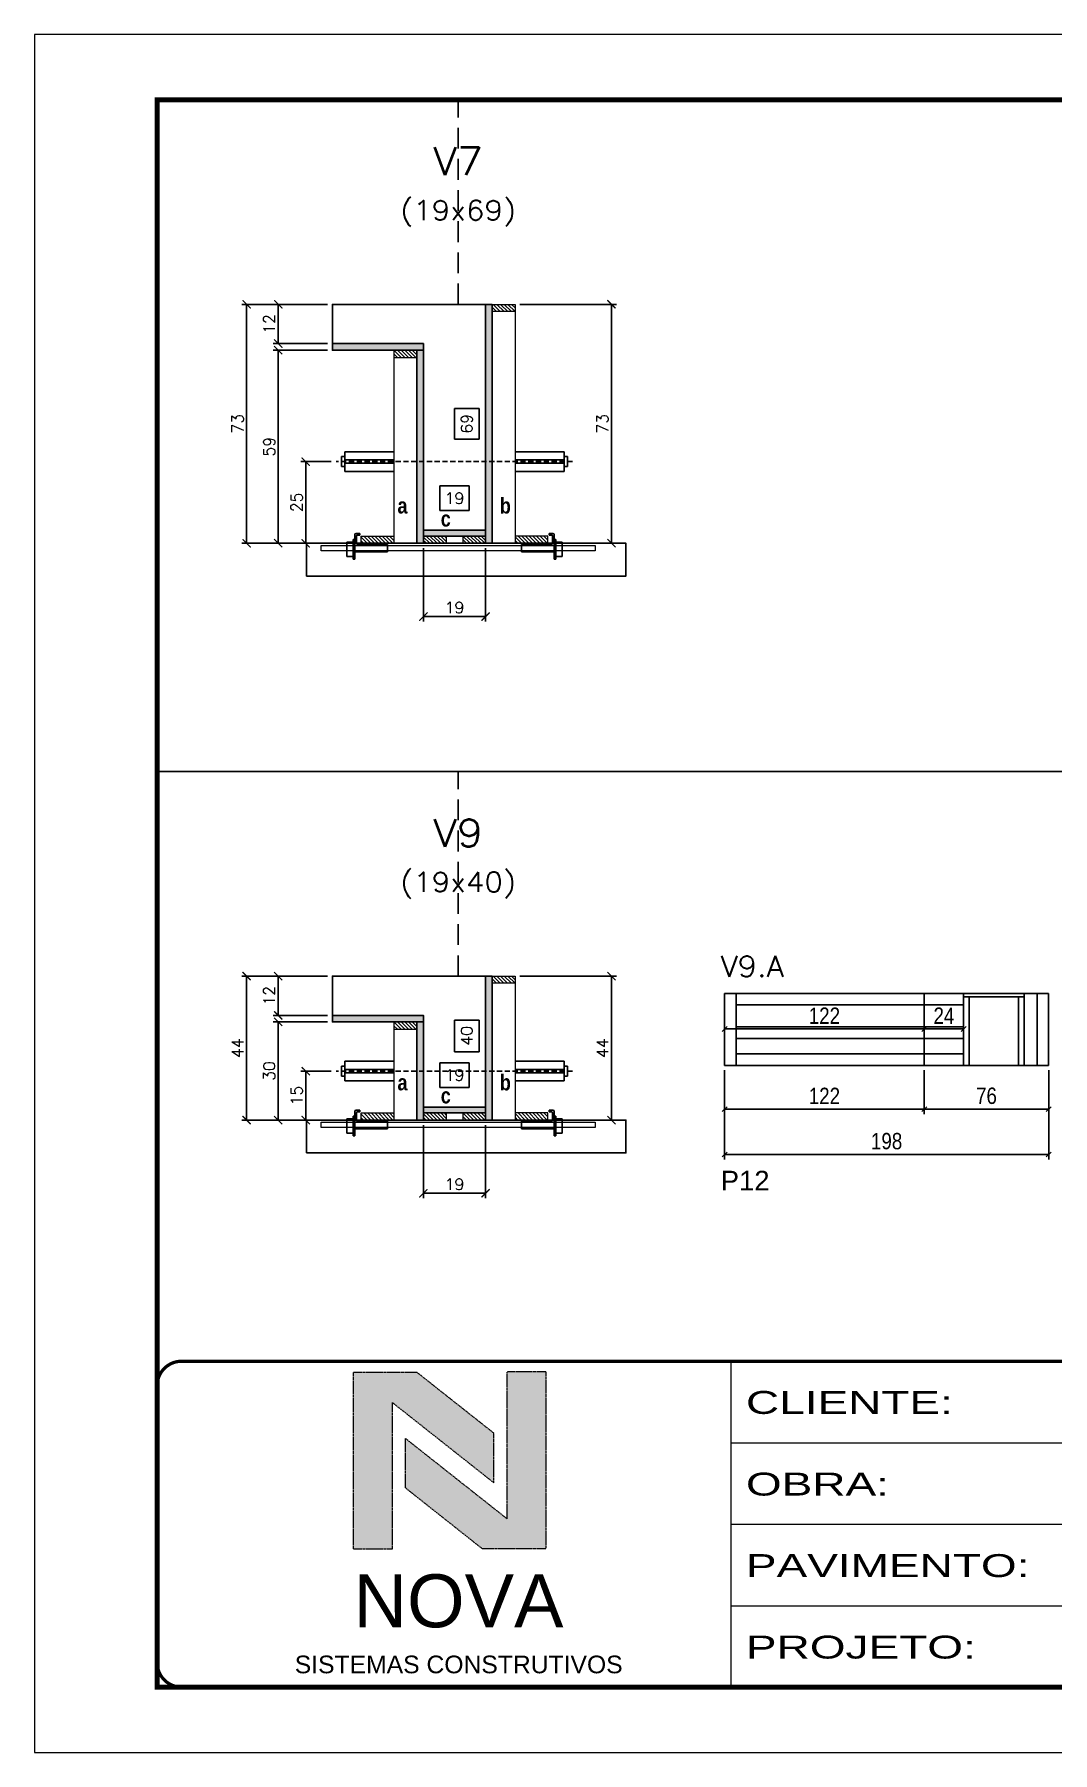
# Model space of a CAD drawing. Header units: millimetres. Extents: x 2921 to 9246, y 316 to 11751.
# Drawn here: x 2921 to 3543, y 7207 to 8257 of the extents above; entities that cross this region are included whole.
import ezdxf
from ezdxf.enums import TextEntityAlignment as Align

# ---------------------------------------------------------------- set-up
doc = ezdxf.new("R2010")
doc.units = ezdxf.units.MM
for name, pattern in [('CONTINUO', [0]), ('DASHED', [0.75, 0.5, -0.25]), ('HIDDEN', [9.525, 6.35, -3.175])]:
    doc.linetypes.add(name, pattern=pattern)
for name, color, linetype in [('1', 3, 'Continuous'), ('5', 5, 'Continuous'), ('8', 8, 'Continuous'), ('barrote', 251, 'Continuous'), ('COTA', 241, 'Continuous'), ('Cota Seção (2x)', 4, 'Continuous'), ('detalhes', 4, 'Continuous'), ('Hachura', 253, 'Continuous'), ('Painéis', 200, 'Continuous'), ('presilha', 1, 'Continuous'), ('SARR_2.2x7', 40, 'Continuous'), ('SARR_3.5x7', 81, 'Continuous'), ('TENSOR', 3, 'Continuous'), ('Texto de Titulo', 7, 'Continuous'), ('Texto Qtd Sarr', 242, 'Continuous')]:
    doc.layers.add(name, color=color, linetype=linetype)
for name, color, linetype, lineweight in [('CARIMBO-LEGENDA', 75, 'Continuous', 15), ('CONCRETO', 251, 'Continuous', 25), ('Folhas', 255, 'Continuous', 9), ('Madeira', 126, 'Continuous', 18), ('SARRAFO DE PRESSAO', 251, 'DASHED', 9), ('SCO-___-LAJ', 2, 'Continuous', 0), ('Texto Seção', 7, 'Continuous', 15)]:
    doc.layers.add(name, color=color, linetype=linetype, lineweight=lineweight)
doc.styles.add('arial', font='arial.ttf')
doc.styles.add('COTA TECNICA', font='techl___.ttf', dxfattribs={"height": 10})
doc.styles.add('REGUA-120', font='ROMANS.shx', dxfattribs={"height": 15})
doc.styles.add('Romans', font='romans.shx')
doc.styles.get("Standard").update_dxf_attribs({"font": 'arial.ttf'})
doc.styles.add('TECNICA', font='techb___.ttf', dxfattribs={"height": 10})
doc.styles.add('Tecnologia', font='')
doc.styles.get('Tecnologia').set_extended_font_data('Forgotten Futurist')
doc.dimstyles.new('Cota Seção (2x)', dxfattribs={"dimtxt": 7, "dimasz": 5, "dimexe": 3, "dimexo": 3, "dimgap": 2, "dimtad": 3, "dimdec": 1, "dimlfac": 0.5, "dimzin": 12, "dimdsep": 46, "dimtxsty": 'Romans', "dimblk": 'ARCHTICK', "dimcen": 0, "dimclrd": 4, "dimclre": 4, "dimclrt": 1, "dimadec": 1, "dimazin": 3, "dimtfac": 1, "dimtdec": 1, "dimtmove": 0, "dimatfit": 3, "dimldrblk": 'OBLIQUE', "dimfxl": 1, "dimtolj": 1, "dimtzin": 12, "dimarcsym": 0})
doc.dimstyles.new('Cota Seção interna', dxfattribs={"dimtxt": 7, "dimasz": 6, "dimexe": 0.18, "dimexo": 2, "dimgap": -4, "dimtad": 3, "dimdec": 1, "dimlfac": 0.5, "dimzin": 12, "dimdsep": 46, "dimtxsty": 'Romans', "dimblk": 'ARCHTICK', "dimcen": 0.09, "dimse1": 1, "dimse2": 1, "dimsd1": 1, "dimsd2": 1, "dimclrd": 180, "dimclre": 5, "dimclrt": 1, "dimadec": 0, "dimazin": 3, "dimtfac": 1, "dimtdec": 1, "dimtofl": 0, "dimtmove": 0, "dimatfit": 3, "dimldrblk": 'ARCHTICK', "dimfxl": 1, "dimtolj": 1, "dimtzin": 0, "dimarcsym": 0})
doc.dimstyles.new('PAINEL', dxfattribs={"dimtxt": 10, "dimasz": 3, "dimexe": 3, "dimexo": 3, "dimgap": 3, "dimtad": 1, "dimdec": 1, "dimzin": 12, "dimdsep": 46, "dimtxsty": 'COTA TECNICA', "dimblk1": 'OBLIQUE', "dimblk2": 'OBLIQUE', "dimsah": 1, "dimcen": 0.9, "dimclrd": 4, "dimclre": 4, "dimclrt": 240, "dimadec": 1, "dimazin": 3, "dimtfac": 1, "dimtdec": 1, "dimtmove": 0, "dimatfit": 3, "dimfxl": 1, "dimtolj": 1, "dimtzin": 12, "dimarcsym": 0})
pattern_1 = [(315, (26115.4195, -283.2688), (1.12253202, 1.12253202), [])]
pattern_2 = [(315, (26115.4195, -635.766), (1.12253202, 1.12253202), [])]

# ---------------------------------------------------------------- blocks, each defined once
blk = doc.blocks.new('A$C64660E27')
at = {"layer": 'COTA', "true_color": 0x1a1a1a}
h = blk.add_hatch(color=250, dxfattribs=at)
h.dxf.hatch_style = 1
h.paths.add_polyline_path([(185.4, -11.6), (142.4, -11.6), (142.4, -131.6), (168.8, -131.6), (168.8, -32.2), (237.7, -86.7), (237.7, -53)])
at = {"layer": 'COTA'}
h = blk.add_hatch(color=20, dxfattribs=at)
h.dxf.hatch_style = 1
h.paths.add_polyline_path([(273, -11.4), (246.6, -11.4), (246.6, -111.1), (177.7, -56.6), (177.7, -90.2), (230, -131.6), (273, -131.6)])
for p, q in [((142.4, -131.6), (142.4, -11.6)), ((142.4, -11.6), (185.4, -11.6)), ((185.4, -11.6), (237.7, -53)), ((273, -11.4), (246.6, -11.4)), ((246.6, -111.1), (246.6, -11.4)), ((273, -11.4), (273, -131.6)), ((168.8, -32.2), (237.7, -86.7)), ((168.8, -131.6), (168.8, -32.2)), ((246.6, -111.1), (177.7, -56.6)), ((177.7, -90.2), (177.7, -56.6)), ((237.7, -86.7), (237.7, -53)), ((230, -131.6), (177.7, -90.2)), ((142.4, -131.6), (168.8, -131.6)), ((273, -131.6), (230, -131.6))]:
    blk.add_line(p, q)
at = {"layer": 'CARIMBO-LEGENDA', "color": 7, "linetype": 'Continuous', "ltscale": 100, "style": 'arial'}
blk.add_text('NOVA', height=36, dxfattribs=at).set_placement((142.4, -184.8))
at = {"layer": 'CARIMBO-LEGENDA', "color": 7, "linetype": 'Continuous', "style": 'arial'}
blk.add_text('SISTEMAS CONSTRUTIVOS', height=12, dxfattribs=at).set_placement((102.5, -216))
blk = doc.blocks.new('9999999999')
at = {"color": 30, "linetype": 'CONTINUO'}
for p, q in [((98564.6, 34230.2), (98564.6, 34429.4)), ((98564.6, 34379.6), (99584, 34379.6)), ((98564.6, 34329.8), (99488, 34329.8)), ((98564.6, 34280), (99488, 34280))]:
    blk.add_line(p, q, dxfattribs=at)
at = {"color": 30, "linetype": 'CONTINUO', "const_width": 2}
blk.add_lwpolyline([(99584, 34230.2), (99584, 34414.4, 0.414214), (99569, 34429.4), (98229, 34429.4, 0.414214), (98214, 34414.4), (98214, 34245.2, 0.414214), (98229, 34230.2), (99584, 34230.2)], format="xyb", dxfattribs=at)
at = {"layer": 'Folhas'}
blk.add_lwpolyline([(98139, 34190.2), (99624, 34190.2), (99624, 35240.2), (98139, 35240.2)], close=True, dxfattribs=at)
at = {"layer": 'Folhas', "color": 30, "const_width": 3}
blk.add_lwpolyline([(98214, 34230.2), (99584, 34230.2), (99584, 35200.2), (98214, 35200.2)], close=True, dxfattribs=at)
at = {"xscale": 0.9, "yscale": 0.9, "zscale": 0.9}
blk.add_blockref('A$C64660E27', (98205.8, 34433.1), dxfattribs=at)
at = {"layer": 'Folhas', "color": 7, "style": 'Tecnologia', "width": 1.5}
for s, p in [('CLIENTE:', (98573.7, 34397.2)), ('OBRA:', (98573.7, 34347.3)), ('PAVIMENTO:', (98573.7, 34297.5)), ('PROJETO:', (98573.7, 34247.7))]:
    blk.add_text(s, height=14, dxfattribs=at).set_placement(p)
blk = doc.blocks.new('titulo1')
at = {"layer": 'Defpoints', "color": 252, "linetype": 'HIDDEN', "ltscale": 2}
blk.add_line((0, 0), (0, 125), dxfattribs=at)
at = {"layer": 'Defpoints', "style": 'Romans', "oblique": 15}
blk.add_attdef('FOLHA', text='', height=10, dxfattribs=at).set_placement((0, 15.6), align=Align.MIDDLE_CENTER)
at = {"layer": 'Texto Qtd Sarr', "color": 3, "style": 'Romans', "oblique": 15}
for tag, height, p in [('TITULO', 17, (0, 71.4)), ('SEÇÃO', 12, (0, 41.5))]:
    blk.add_attdef(tag, text='', height=height, dxfattribs=at).set_placement(p, align=Align.MIDDLE_CENTER)
blk = doc.blocks.new('_ArchTick')
at = {"color": 0, "linetype": 'ByBlock', "const_width": 0.15}
blk.add_lwpolyline([(-0.5, -0.5), (0.5, 0.5)], dxfattribs=at)
blk = doc.blocks.new('*D9')
at = {"layer": 'COTA', "color": 4, "lineweight": -2, "transparency": 16777216}
for p, q in [((3100.2, 8092.4), (3047.8, 8092.4)), ((3050.8, 7946.4), (3050.8, 8092.4)), ((3122.2, 7946.4), (3047.8, 7946.4))]:
    blk.add_line(p, q, dxfattribs=at)
at = {"layer": 'Defpoints', "color": 0, "transparency": 16777216}
for p in [(3050.8, 8092.4), (3103.2, 8092.4), (3125.2, 7946.4)]:
    blk.add_point(p, dxfattribs=at)
at = {"layer": 'COTA', "color": 4, "lineweight": -2, "transparency": 16777216, "xscale": 5, "yscale": 5, "zscale": 5}
for p, rotation in [((3050.8, 8092.4), 90), ((3050.8, 7946.4), 270)]:
    blk.add_blockref('_ArchTick', p, dxfattribs=dict(at, rotation=rotation))
at = {"layer": 'COTA', "color": 1, "transparency": 16777216, "insert": (3045.3, 8019.4), "char_height": 7, "attachment_point": 5, "rotation": 90, "style": 'Romans'}
blk.add_mtext('\\A1;73', dxfattribs=at)
blk = doc.blocks.new('_Oblique')
at = {"layer": '1', "color": 0, "lineweight": -2}
blk.add_line((-0.5, -0.5), (0.5, 0.5), dxfattribs=at)
blk = doc.blocks.new('*D10')
at = {"layer": 'COTA', "color": 4, "lineweight": -2, "transparency": 16777216}
for p, q in [((3217.8, 8092.4), (3276.7, 8092.4)), ((3273.7, 7946.4), (3273.7, 8092.4)), ((3233.4, 7946.4), (3276.7, 7946.4))]:
    blk.add_line(p, q, dxfattribs=at)
at = {"layer": 'Defpoints', "color": 0, "transparency": 16777216}
for p in [(3214.8, 8092.4), (3273.7, 8092.4), (3230.4, 7946.4)]:
    blk.add_point(p, dxfattribs=at)
at = {"layer": 'COTA', "color": 4, "lineweight": -2, "transparency": 16777216, "xscale": 5, "yscale": 5, "zscale": 5}
for p, rotation in [((3273.7, 8092.4), 90), ((3273.7, 7946.4), 270)]:
    blk.add_blockref('_ArchTick', p, dxfattribs=dict(at, rotation=rotation))
at = {"layer": 'COTA', "color": 1, "transparency": 16777216, "insert": (3268.2, 8019.4), "char_height": 7, "attachment_point": 5, "rotation": 90, "style": 'Romans'}
blk.add_mtext('\\A1;73', dxfattribs=at)
blk = doc.blocks.new('*D11')
at = {"layer": 'Cota Seção (2x)', "color": 180, "lineweight": -2, "transparency": 16777216}
for p, q in [((3192.8, 8028.7), (3177.8, 8028.7)), ((3177.8, 8028.7), (3177.8, 8010)), ((3192.8, 8010), (3192.8, 8028.7)), ((3177.8, 8010), (3192.8, 8010))]:
    blk.add_line(p, q, dxfattribs=at)
at = {"layer": 'Defpoints', "color": 0, "transparency": 16777216}
for p in [(3196.8, 8092.4), (3207.8, 8092.4), (3207.8, 7954.4)]:
    blk.add_point(p, dxfattribs=at)
at = {"layer": 'Cota Seção (2x)', "color": 1, "transparency": 16777216, "insert": (3185.3, 8019.4), "char_height": 7, "attachment_point": 5, "rotation": 90, "style": 'Romans'}
blk.add_mtext('\\A1;69', dxfattribs=at)
blk = doc.blocks.new('*D12')
at = {"layer": 'COTA', "color": 4, "lineweight": -2, "transparency": 16777216}
for p, q in [((3100.2, 8092.4), (3067.1, 8092.4)), ((3070.1, 8092.4), (3070.1, 8068.4)), ((3100.2, 8068.4), (3067.1, 8068.4))]:
    blk.add_line(p, q, dxfattribs=at)
at = {"layer": 'Defpoints', "color": 0, "transparency": 16777216}
for p in [(3103.2, 8092.4), (3070.1, 8068.4), (3103.2, 8068.4)]:
    blk.add_point(p, dxfattribs=at)
at = {"layer": 'COTA', "color": 4, "lineweight": -2, "transparency": 16777216, "xscale": 5, "yscale": 5, "zscale": 5}
for p, rotation in [((3070.1, 8092.4), 90), ((3070.1, 8068.4), 270)]:
    blk.add_blockref('_ArchTick', p, dxfattribs=dict(at, rotation=rotation))
at = {"layer": 'COTA', "color": 1, "transparency": 16777216, "insert": (3064.6, 8080.4), "char_height": 7, "attachment_point": 5, "rotation": 90, "style": 'Romans'}
blk.add_mtext('\\A1;12', dxfattribs=at)
blk = doc.blocks.new('*D13')
at = {"layer": 'COTA', "color": 4, "lineweight": -2, "transparency": 16777216}
for p, q in [((3100.2, 8064.4), (3067.1, 8064.4)), ((3070.1, 8064.4), (3070.1, 7946.4)), ((3122.2, 7946.4), (3067.1, 7946.4))]:
    blk.add_line(p, q, dxfattribs=at)
at = {"layer": 'Defpoints', "color": 0, "transparency": 16777216}
for p in [(3103.2, 8064.4), (3070.1, 7946.4), (3125.2, 7946.4)]:
    blk.add_point(p, dxfattribs=at)
at = {"layer": 'COTA', "color": 4, "lineweight": -2, "transparency": 16777216, "xscale": 5, "yscale": 5, "zscale": 5}
for p, rotation in [((3070.1, 8064.4), 90), ((3070.1, 7946.4), 270)]:
    blk.add_blockref('_ArchTick', p, dxfattribs=dict(at, rotation=rotation))
at = {"layer": 'COTA', "color": 1, "transparency": 16777216, "insert": (3064.6, 8005.4), "char_height": 7, "attachment_point": 5, "rotation": 90, "style": 'Romans'}
blk.add_mtext('\\A1;59', dxfattribs=at)
blk = doc.blocks.new('PRESILHA METÁLICA 1')
at = {"layer": 'presilha'}
for p, q in [((7.5, 10.6), (7.5, 19.9)), ((12, 21), (8.6, 21)), ((9, 11.6), (9, 18.9)), ((12, 19.5), (9.6, 19.5)), ((12, 21), (12, 19.5)), ((0, 13), (6, 13)), ((0, 13), (0, 0)), ((6, 0), (0, 0)), ((6, 15.5), (7.5, 15.5)), ((6, -2.5), (6, 15.5)), ((6, 13), (6, 0)), ((7.5, 15.5), (7.5, -2.5)), ((37.5, 4.1), (7.5, 4.1)), ((37.5, 11), (9.6, 11)), ((37.5, 11), (37.5, 4.1)), ((7.5, -2.5), (6, -2.5))]:
    blk.add_line(p, q, dxfattribs=at)
for centre, radius, start, end in [((8.6, 19.9), 1.14, 90, 180), ((9.6, 18.9), 0.57, 90, 180), ((9.6, 11.6), 0.57, 180, 270)]:
    blk.add_arc(centre, radius, start, end, dxfattribs=at)
blk = doc.blocks.new('*D14')
at = {"layer": 'COTA', "color": 4, "lineweight": -2, "transparency": 16777216}
for p, q in [((3158.8, 7943.4), (3158.8, 7898.6)), ((3196.8, 7943.4), (3196.8, 7898.6)), ((3158.8, 7901.6), (3196.8, 7901.6))]:
    blk.add_line(p, q, dxfattribs=at)
at = {"layer": 'Defpoints', "color": 0, "transparency": 16777216}
for p in [(3158.8, 7946.4), (3196.8, 7946.4), (3196.8, 7901.6)]:
    blk.add_point(p, dxfattribs=at)
at = {"layer": 'COTA', "color": 4, "lineweight": -2, "transparency": 16777216, "xscale": 5, "yscale": 5, "zscale": 5, "rotation": 180}
blk.add_blockref('_ArchTick', (3158.8, 7901.6), dxfattribs=at)
at = {"layer": 'COTA', "color": 4, "lineweight": -2, "transparency": 16777216, "xscale": 5, "yscale": 5, "zscale": 5}
blk.add_blockref('_ArchTick', (3196.8, 7901.6), dxfattribs=at)
at = {"layer": 'COTA', "color": 1, "transparency": 16777216, "insert": (3177.8, 7907.1), "char_height": 7, "attachment_point": 5, "style": 'Romans'}
blk.add_mtext('\\A1;19', dxfattribs=at)
blk = doc.blocks.new('*D853')
at = {"layer": 'COTA', "color": 4, "lineweight": -2, "transparency": 16777216}
for p, q in [((3102.5, 7996.3), (3083.9, 7996.3)), ((3086.9, 7996.3), (3086.9, 7946.4)), ((3102.5, 7946.4), (3083.9, 7946.4))]:
    blk.add_line(p, q, dxfattribs=at)
at = {"layer": 'Defpoints', "color": 0, "transparency": 16777216}
for p in [(3105.5, 7996.3), (3086.9, 7946.4), (3105.5, 7946.4)]:
    blk.add_point(p, dxfattribs=at)
at = {"layer": 'COTA', "color": 4, "lineweight": -2, "transparency": 16777216, "xscale": 5, "yscale": 5, "zscale": 5}
for p, rotation in [((3086.9, 7996.3), 90), ((3086.9, 7946.4), 270)]:
    blk.add_blockref('_ArchTick', p, dxfattribs=dict(at, rotation=rotation))
at = {"layer": 'COTA', "color": 1, "transparency": 16777216, "insert": (3081.4, 7971.4), "char_height": 7, "attachment_point": 5, "rotation": 90, "style": 'Romans'}
blk.add_mtext('\\A1;25', dxfattribs=at)
blk = doc.blocks.new('*D15')
at = {"layer": 'Cota Seção (2x)', "color": 180, "lineweight": -2, "transparency": 16777216}
for p, q in [((3186.8, 7981.4), (3168.8, 7981.4)), ((3168.8, 7981.4), (3168.8, 7966.4)), ((3186.8, 7966.4), (3186.8, 7981.4)), ((3168.8, 7966.4), (3186.8, 7966.4))]:
    blk.add_line(p, q, dxfattribs=at)
at = {"layer": 'Defpoints', "color": 0, "transparency": 16777216}
for p in [(3196.8, 7962.4), (3158.8, 7946.4), (3196.8, 7946.4)]:
    blk.add_point(p, dxfattribs=at)
at = {"layer": 'Cota Seção (2x)', "color": 1, "transparency": 16777216, "insert": (3177.8, 7973.9), "char_height": 7, "attachment_point": 5, "style": 'Romans'}
blk.add_mtext('\\A1;19', dxfattribs=at)
blk = doc.blocks.new('*D68')
at = {"layer": 'COTA', "color": 4, "lineweight": -2, "transparency": 16777216}
for p, q in [((3100.2, 7681.9), (3047.8, 7681.9)), ((3050.8, 7593.9), (3050.8, 7681.9)), ((3122.2, 7593.9), (3047.8, 7593.9))]:
    blk.add_line(p, q, dxfattribs=at)
at = {"layer": 'Defpoints', "color": 0, "transparency": 16777216}
for p in [(3050.8, 7681.9), (3103.2, 7681.9), (3125.2, 7593.9)]:
    blk.add_point(p, dxfattribs=at)
at = {"layer": 'COTA', "color": 4, "lineweight": -2, "transparency": 16777216, "xscale": 5, "yscale": 5, "zscale": 5}
for p, rotation in [((3050.8, 7681.9), 90), ((3050.8, 7593.9), 270)]:
    blk.add_blockref('_ArchTick', p, dxfattribs=dict(at, rotation=rotation))
at = {"layer": 'COTA', "color": 1, "transparency": 16777216, "insert": (3045.3, 7637.9), "char_height": 7, "attachment_point": 5, "rotation": 90, "style": 'Romans'}
blk.add_mtext('\\A1;44', dxfattribs=at)
blk = doc.blocks.new('*D69')
at = {"layer": 'COTA', "color": 4, "lineweight": -2, "transparency": 16777216}
for p, q in [((3217.8, 7681.9), (3276.7, 7681.9)), ((3273.7, 7593.9), (3273.7, 7681.9)), ((3233.4, 7593.9), (3276.7, 7593.9))]:
    blk.add_line(p, q, dxfattribs=at)
at = {"layer": 'Defpoints', "color": 0, "transparency": 16777216}
for p in [(3214.8, 7681.9), (3273.7, 7681.9), (3230.4, 7593.9)]:
    blk.add_point(p, dxfattribs=at)
at = {"layer": 'COTA', "color": 4, "lineweight": -2, "transparency": 16777216, "xscale": 5, "yscale": 5, "zscale": 5}
for p, rotation in [((3273.7, 7681.9), 90), ((3273.7, 7593.9), 270)]:
    blk.add_blockref('_ArchTick', p, dxfattribs=dict(at, rotation=rotation))
at = {"layer": 'COTA', "color": 1, "transparency": 16777216, "insert": (3268.2, 7637.9), "char_height": 7, "attachment_point": 5, "rotation": 90, "style": 'Romans'}
blk.add_mtext('\\A1;44', dxfattribs=at)
blk = doc.blocks.new('*D70')
at = {"layer": 'Cota Seção (2x)', "color": 180, "lineweight": -2, "transparency": 16777216}
for p, q in [((3192.8, 7655), (3177.8, 7655)), ((3177.8, 7655), (3177.8, 7635.7)), ((3192.8, 7635.7), (3192.8, 7655)), ((3177.8, 7635.7), (3192.8, 7635.7))]:
    blk.add_line(p, q, dxfattribs=at)
at = {"layer": 'Defpoints', "color": 0, "transparency": 16777216}
for p in [(3196.8, 7681.9), (3207.8, 7681.9), (3207.8, 7601.9)]:
    blk.add_point(p, dxfattribs=at)
at = {"layer": 'Cota Seção (2x)', "color": 1, "transparency": 16777216, "insert": (3185.3, 7645.4), "char_height": 7, "attachment_point": 5, "rotation": 90, "style": 'Romans'}
blk.add_mtext('\\A1;40', dxfattribs=at)
blk = doc.blocks.new('*D71')
at = {"layer": 'COTA', "color": 4, "lineweight": -2, "transparency": 16777216}
for p, q in [((3100.2, 7681.9), (3067.1, 7681.9)), ((3070.1, 7681.9), (3070.1, 7657.9)), ((3100.2, 7657.9), (3067.1, 7657.9))]:
    blk.add_line(p, q, dxfattribs=at)
at = {"layer": 'Defpoints', "color": 0, "transparency": 16777216}
for p in [(3103.2, 7681.9), (3070.1, 7657.9), (3103.2, 7657.9)]:
    blk.add_point(p, dxfattribs=at)
at = {"layer": 'COTA', "color": 4, "lineweight": -2, "transparency": 16777216, "xscale": 5, "yscale": 5, "zscale": 5}
for p, rotation in [((3070.1, 7681.9), 90), ((3070.1, 7657.9), 270)]:
    blk.add_blockref('_ArchTick', p, dxfattribs=dict(at, rotation=rotation))
at = {"layer": 'COTA', "color": 1, "transparency": 16777216, "insert": (3064.6, 7669.9), "char_height": 7, "attachment_point": 5, "rotation": 90, "style": 'Romans'}
blk.add_mtext('\\A1;12', dxfattribs=at)
blk = doc.blocks.new('*D72')
at = {"layer": 'COTA', "color": 4, "lineweight": -2, "transparency": 16777216}
for p, q in [((3100.2, 7653.9), (3067.1, 7653.9)), ((3070.1, 7653.9), (3070.1, 7593.9)), ((3122.2, 7593.9), (3067.1, 7593.9))]:
    blk.add_line(p, q, dxfattribs=at)
at = {"layer": 'Defpoints', "color": 0, "transparency": 16777216}
for p in [(3103.2, 7653.9), (3070.1, 7593.9), (3125.2, 7593.9)]:
    blk.add_point(p, dxfattribs=at)
at = {"layer": 'COTA', "color": 4, "lineweight": -2, "transparency": 16777216, "xscale": 5, "yscale": 5, "zscale": 5}
for p, rotation in [((3070.1, 7653.9), 90), ((3070.1, 7593.9), 270)]:
    blk.add_blockref('_ArchTick', p, dxfattribs=dict(at, rotation=rotation))
at = {"layer": 'COTA', "color": 1, "transparency": 16777216, "insert": (3064.6, 7623.9), "char_height": 7, "attachment_point": 5, "rotation": 90, "style": 'Romans'}
blk.add_mtext('\\A1;30', dxfattribs=at)
blk = doc.blocks.new('*D73')
at = {"layer": 'COTA', "color": 4, "lineweight": -2, "transparency": 16777216}
for p, q in [((3158.8, 7590.9), (3158.8, 7546.2)), ((3196.8, 7590.9), (3196.8, 7546.2)), ((3158.8, 7549.2), (3196.8, 7549.2))]:
    blk.add_line(p, q, dxfattribs=at)
at = {"layer": 'Defpoints', "color": 0, "transparency": 16777216}
for p in [(3158.8, 7593.9), (3196.8, 7593.9), (3196.8, 7549.2)]:
    blk.add_point(p, dxfattribs=at)
at = {"layer": 'COTA', "color": 4, "lineweight": -2, "transparency": 16777216, "xscale": 5, "yscale": 5, "zscale": 5, "rotation": 180}
blk.add_blockref('_ArchTick', (3158.8, 7549.2), dxfattribs=at)
at = {"layer": 'COTA', "color": 4, "lineweight": -2, "transparency": 16777216, "xscale": 5, "yscale": 5, "zscale": 5}
blk.add_blockref('_ArchTick', (3196.8, 7549.2), dxfattribs=at)
at = {"layer": 'COTA', "color": 1, "transparency": 16777216, "insert": (3177.8, 7554.7), "char_height": 7, "attachment_point": 5, "style": 'Romans'}
blk.add_mtext('\\A1;19', dxfattribs=at)
blk = doc.blocks.new('*D884')
at = {"layer": 'COTA', "color": 4, "lineweight": -2, "transparency": 16777216}
for p, q in [((3102.5, 7623.8), (3083.9, 7623.8)), ((3086.9, 7623.8), (3086.9, 7593.9)), ((3102.5, 7593.9), (3083.9, 7593.9))]:
    blk.add_line(p, q, dxfattribs=at)
at = {"layer": 'Defpoints', "color": 0, "transparency": 16777216}
for p in [(3105.5, 7623.8), (3086.9, 7593.9), (3105.5, 7593.9)]:
    blk.add_point(p, dxfattribs=at)
at = {"layer": 'COTA', "color": 4, "lineweight": -2, "transparency": 16777216, "xscale": 5, "yscale": 5, "zscale": 5}
for p, rotation in [((3086.9, 7623.8), 90), ((3086.9, 7593.9), 270)]:
    blk.add_blockref('_ArchTick', p, dxfattribs=dict(at, rotation=rotation))
at = {"layer": 'COTA', "color": 1, "transparency": 16777216, "insert": (3081.4, 7608.9), "char_height": 7, "attachment_point": 5, "rotation": 90, "style": 'Romans'}
blk.add_mtext('\\A1;15', dxfattribs=at)
blk = doc.blocks.new('*D74')
at = {"layer": 'Cota Seção (2x)', "color": 180, "lineweight": -2, "transparency": 16777216}
for p, q in [((3186.8, 7628.9), (3168.8, 7628.9)), ((3168.8, 7628.9), (3168.8, 7613.9)), ((3186.8, 7613.9), (3186.8, 7628.9)), ((3168.8, 7613.9), (3186.8, 7613.9))]:
    blk.add_line(p, q, dxfattribs=at)
at = {"layer": 'Defpoints', "color": 0, "transparency": 16777216}
for p in [(3196.8, 7609.9), (3158.8, 7593.9), (3196.8, 7593.9)]:
    blk.add_point(p, dxfattribs=at)
at = {"layer": 'Cota Seção (2x)', "color": 1, "transparency": 16777216, "insert": (3177.8, 7621.4), "char_height": 7, "attachment_point": 5, "style": 'Romans'}
blk.add_mtext('\\A1;19', dxfattribs=at)
blk = doc.blocks.new('*D75')
at = {"layer": 'COTA', "color": 4, "linetype": 'ByBlock', "lineweight": -2, "transparency": 16777216}
for p, q in [((3342.8, 7624.4), (3342.8, 7597.6)), ((3464.8, 7624.4), (3464.8, 7597.6)), ((3342.8, 7600.6), (3464.8, 7600.6))]:
    blk.add_line(p, q, dxfattribs=at)
at = {"layer": 'Defpoints', "color": 0, "linetype": 'ByBlock', "transparency": 16777216}
for p in [(3342.8, 7627.4), (3464.8, 7627.4), (3464.8, 7600.6)]:
    blk.add_point(p, dxfattribs=at)
at = {"layer": 'COTA', "color": 4, "linetype": 'ByBlock', "lineweight": -2, "transparency": 16777216, "xscale": 3, "yscale": 3, "zscale": 3, "rotation": 180}
blk.add_blockref('_Oblique', (3342.8, 7600.6), dxfattribs=at)
at = {"layer": 'COTA', "color": 4, "linetype": 'ByBlock', "lineweight": -2, "transparency": 16777216, "xscale": 3, "yscale": 3, "zscale": 3}
blk.add_blockref('_Oblique', (3464.8, 7600.6), dxfattribs=at)
at = {"layer": 'COTA', "color": 240, "linetype": 'ByBlock', "transparency": 16777216, "insert": (3403.8, 7608.7), "char_height": 10, "width": 165.595, "attachment_point": 5, "style": 'COTA TECNICA'}
blk.add_mtext('\\A1;122 ', dxfattribs=at)
blk = doc.blocks.new('*D76')
at = {"layer": 'COTA', "color": 4, "lineweight": -2, "transparency": 16777216}
for p, q in [((3464.8, 7624.4), (3464.8, 7597.6)), ((3540.8, 7624.4), (3540.8, 7597.6)), ((3540.8, 7600.6), (3464.8, 7600.6))]:
    blk.add_line(p, q, dxfattribs=at)
at = {"layer": 'Defpoints', "color": 0, "transparency": 16777216}
for p in [(3464.8, 7627.4), (3540.8, 7627.4), (3464.8, 7600.6)]:
    blk.add_point(p, dxfattribs=at)
at = {"layer": 'COTA', "color": 4, "lineweight": -2, "transparency": 16777216, "xscale": 3, "yscale": 3, "zscale": 3, "rotation": 180}
blk.add_blockref('_Oblique', (3464.8, 7600.6), dxfattribs=at)
at = {"layer": 'COTA', "color": 4, "lineweight": -2, "transparency": 16777216, "xscale": 3, "yscale": 3, "zscale": 3}
blk.add_blockref('_Oblique', (3540.8, 7600.6), dxfattribs=at)
at = {"layer": 'COTA', "color": 240, "transparency": 16777216, "insert": (3502.8, 7608.7), "char_height": 10, "attachment_point": 5, "style": 'COTA TECNICA'}
blk.add_mtext('\\A1;76', dxfattribs=at)
blk = doc.blocks.new('*D77')
at = {"layer": 'Defpoints', "color": 0, "transparency": 16777216}
for p in [(3540.8, 7627.4), (3342.8, 7600.6), (3342.8, 7572.9)]:
    blk.add_point(p, dxfattribs=at)
at = {"layer": 'Painéis', "color": 4, "lineweight": -2, "transparency": 16777216}
for p, q in [((3540.8, 7624.4), (3540.8, 7569.9)), ((3342.8, 7597.6), (3342.8, 7569.9)), ((3540.8, 7572.9), (3342.8, 7572.9))]:
    blk.add_line(p, q, dxfattribs=at)
at = {"layer": 'Painéis', "color": 4, "lineweight": -2, "transparency": 16777216, "xscale": 3, "yscale": 3, "zscale": 3, "rotation": 180}
blk.add_blockref('_Oblique', (3342.8, 7572.9), dxfattribs=at)
at = {"layer": 'Painéis', "color": 4, "lineweight": -2, "transparency": 16777216, "xscale": 3, "yscale": 3, "zscale": 3}
blk.add_blockref('_Oblique', (3540.8, 7572.9), dxfattribs=at)
at = {"layer": 'Painéis', "color": 240, "lineweight": 5, "transparency": 16777216, "insert": (3441.8, 7581), "char_height": 10, "attachment_point": 5, "style": 'COTA TECNICA'}
blk.add_mtext('\\A1;198', dxfattribs=at)
blk = doc.blocks.new('*D81')
at = {"layer": 'Defpoints', "color": 0, "transparency": 16777216}
for p in [(3342.8, 7649.6), (3342.8, 7649.6), (3464.8, 7649.6)]:
    blk.add_point(p, dxfattribs=at)
at = {"layer": 'Painéis', "color": 4, "lineweight": -2, "transparency": 16777216}
blk.add_line((3464.8, 7649.6), (3342.8, 7649.6), dxfattribs=at)
at = {"layer": 'Painéis', "color": 4, "lineweight": -2, "transparency": 16777216, "xscale": 3, "yscale": 3, "zscale": 3, "rotation": 180}
blk.add_blockref('_Oblique', (3342.8, 7649.6), dxfattribs=at)
at = {"layer": 'Painéis', "color": 4, "lineweight": -2, "transparency": 16777216, "xscale": 3, "yscale": 3, "zscale": 3}
blk.add_blockref('_Oblique', (3464.8, 7649.6), dxfattribs=at)
at = {"layer": 'Painéis', "color": 240, "lineweight": 5, "transparency": 16777216, "insert": (3403.8, 7657.7), "char_height": 10, "attachment_point": 5, "style": 'COTA TECNICA'}
blk.add_mtext('\\A1;122', dxfattribs=at)
blk = doc.blocks.new('*D82')
at = {"layer": 'Defpoints', "color": 0, "transparency": 16777216}
for p in [(3464.8, 7649.6), (3488.8, 7649.6), (3488.8, 7649.1)]:
    blk.add_point(p, dxfattribs=at)
at = {"layer": 'Painéis', "color": 4, "lineweight": -2, "transparency": 16777216}
for p, q in [((3464.8, 7649.6), (3488.8, 7649.6)), ((3488.8, 7652.1), (3488.8, 7652.6))]:
    blk.add_line(p, q, dxfattribs=at)
at = {"layer": 'Painéis', "color": 4, "lineweight": -2, "transparency": 16777216, "xscale": 3, "yscale": 3, "zscale": 3, "rotation": 180}
blk.add_blockref('_Oblique', (3464.8, 7649.6), dxfattribs=at)
at = {"layer": 'Painéis', "color": 4, "lineweight": -2, "transparency": 16777216, "xscale": 3, "yscale": 3, "zscale": 3}
blk.add_blockref('_Oblique', (3488.8, 7649.6), dxfattribs=at)
at = {"layer": 'Painéis', "color": 240, "lineweight": 5, "transparency": 16777216, "insert": (3476.8, 7657.7), "char_height": 10, "attachment_point": 5, "style": 'COTA TECNICA'}
blk.add_mtext('\\A1;24', dxfattribs=at)

msp = doc.modelspace()

# ---------------------------------------------------------------- hatches: boundary and pattern name
at = {"layer": 'Hachura'}
h = msp.add_hatch(color=256, dxfattribs=at)
h.dxf.hatch_style = 1
h.paths.add_polyline_path([(3200.8, 8092.37), (3196.8, 8092.37), (3196.8, 7946.37), (3200.8, 7946.37)])
h = msp.add_hatch(dxfattribs=at)
h.set_pattern_fill('ANSI31', color=256, scale=0.5, angle=270, style=0)
h.set_pattern_definition([(315, (26115.4195, -215.2688), (1.12253202, 1.12253202), [])])
h.paths.add_polyline_path([(3200.8, 8087.97), (3200.8, 8092.37), (3214.8, 8092.37), (3214.8, 8087.97)])
h = msp.add_hatch(color=256, dxfattribs=at)
h.dxf.hatch_style = 1
h.paths.add_polyline_path([(3158.8, 8064.37), (3158.8, 8068.37), (3103.2, 8068.37), (3103.2, 8064.37)])
h = msp.add_hatch(dxfattribs=at)
h.set_pattern_fill('ANSI31', color=256, scale=0.5, angle=270, style=0)
h.set_pattern_definition([(315, (26115.4195, -243.2688), (1.12253202, 1.12253202), [])])
h.paths.add_polyline_path([(3154.8, 8059.97), (3154.8, 8064.37), (3140.8, 8064.37), (3140.8, 8059.97)])
h = msp.add_hatch(color=256, dxfattribs=at)
h.dxf.hatch_style = 1
h.paths.add_polyline_path([(3158.8, 8064.37), (3154.8, 8064.37), (3154.8, 7946.37), (3158.8, 7946.37)])
h = msp.add_hatch(dxfattribs=at)
h.set_pattern_fill('ANSI31', color=256, scale=0.5, angle=270, style=0)
h.set_pattern_definition([(315, (26115.4195, -283.2688), (1.12253202, 1.12253202), [])])
h.paths.add_polyline_path([(3120.8, 7946.37), (3120.8, 7950.77), (3140.8, 7950.77), (3140.8, 7946.37)])
h = msp.add_hatch(color=256, dxfattribs=at)
h.dxf.hatch_style = 1
h.paths.add_polyline_path([(3196.8, 7950.77), (3196.8, 7954.37), (3158.8, 7954.37), (3158.8, 7950.77)])
h = msp.add_hatch(dxfattribs=at)
h.set_pattern_fill('ANSI31', color=256, scale=0.5, angle=270, style=0)
h.set_pattern_definition(pattern_1)
h.paths.add_polyline_path([(3158.8, 7946.37), (3158.8, 7950.77), (3172.8, 7950.77), (3172.8, 7946.37)])
h = msp.add_hatch(dxfattribs=at)
h.set_pattern_fill('ANSI31', color=256, scale=0.5, angle=270, style=0)
h.set_pattern_definition(pattern_1)
h.paths.add_polyline_path([(3196.8, 7946.37), (3196.8, 7950.77), (3182.8, 7950.77), (3182.8, 7946.37)])
h = msp.add_hatch(dxfattribs=at)
h.set_pattern_fill('ANSI31', color=256, scale=0.5, angle=270, style=0)
h.set_pattern_definition(pattern_1)
h.paths.add_polyline_path([(3234.8, 7946.37), (3234.8, 7950.77), (3214.8, 7950.77), (3214.8, 7946.37)])
h = msp.add_hatch(color=256, dxfattribs=at)
h.dxf.hatch_style = 1
h.paths.add_polyline_path([(3200.8, 7681.88), (3196.8, 7681.88), (3196.8, 7593.88), (3200.8, 7593.88)])
h = msp.add_hatch(dxfattribs=at)
h.set_pattern_fill('ANSI31', color=256, scale=0.5, angle=270, style=0)
h.set_pattern_definition([(315, (26115.4195, -625.766), (1.12253202, 1.12253202), [])])
h.paths.add_polyline_path([(3200.8, 7677.48), (3200.8, 7681.88), (3214.8, 7681.88), (3214.8, 7677.48)])
h = msp.add_hatch(color=256, dxfattribs=at)
h.dxf.hatch_style = 1
h.paths.add_polyline_path([(3158.8, 7653.88), (3158.8, 7657.88), (3103.2, 7657.88), (3103.2, 7653.88)])
h = msp.add_hatch(dxfattribs=at)
h.set_pattern_fill('ANSI31', color=256, scale=0.5, angle=270, style=0)
h.set_pattern_definition([(315, (26115.4195, -653.766), (1.12253202, 1.12253202), [])])
h.paths.add_polyline_path([(3154.8, 7649.48), (3154.8, 7653.88), (3140.8, 7653.88), (3140.8, 7649.48)])
h = msp.add_hatch(color=256, dxfattribs=at)
h.dxf.hatch_style = 1
h.paths.add_polyline_path([(3158.8, 7653.88), (3154.8, 7653.88), (3154.8, 7593.88), (3158.8, 7593.88)])
h = msp.add_hatch(dxfattribs=at)
h.set_pattern_fill('ANSI31', color=256, scale=0.5, angle=270, style=0)
h.set_pattern_definition([(315, (26115.4195, -635.766), (1.12253202, 1.12253202), [])])
h.paths.add_polyline_path([(3120.8, 7593.88), (3120.8, 7598.28), (3140.8, 7598.28), (3140.8, 7593.88)])
h = msp.add_hatch(color=256, dxfattribs=at)
h.dxf.hatch_style = 1
h.paths.add_polyline_path([(3196.8, 7598.28), (3196.8, 7601.88), (3158.8, 7601.88), (3158.8, 7598.28)])
h = msp.add_hatch(dxfattribs=at)
h.set_pattern_fill('ANSI31', color=256, scale=0.5, angle=270, style=0)
h.set_pattern_definition(pattern_2)
h.paths.add_polyline_path([(3158.8, 7593.88), (3158.8, 7598.28), (3172.8, 7598.28), (3172.8, 7593.88)])
h = msp.add_hatch(dxfattribs=at)
h.set_pattern_fill('ANSI31', color=256, scale=0.5, angle=270, style=0)
h.set_pattern_definition(pattern_2)
h.paths.add_polyline_path([(3196.8, 7593.88), (3196.8, 7598.28), (3182.8, 7598.28), (3182.8, 7593.88)])
h = msp.add_hatch(dxfattribs=at)
h.set_pattern_fill('ANSI31', color=256, scale=0.5, angle=270, style=0)
h.set_pattern_definition(pattern_2)
h.paths.add_polyline_path([(3234.8, 7593.88), (3234.8, 7598.28), (3214.8, 7598.28), (3214.8, 7593.88)])

# ---------------------------------------------------------------- linework, layer by layer
at = {"ltscale": 3}
for p, q in [((3110.8, 8002.34), (3110.8, 7990.34)), ((3110.8, 8002.34), (3140.8, 8002.34)), ((3244.8, 8002.34), (3214.8, 8002.34)), ((3244.8, 8002.34), (3244.8, 7990.34)), ((3108.8, 7999.34), (3108.8, 7993.34)), ((3108.8, 7999.34), (3110.8, 7999.34)), ((3110.8, 7993.34), (3108.8, 7993.34)), ((3140.8, 7997.34), (3110.8, 7997.34)), ((3140.8, 7995.34), (3110.8, 7995.34)), ((3214.8, 7997.34), (3244.8, 7997.34)), ((3214.8, 7995.34), (3244.8, 7995.34)), ((3244.8, 7999.34), (3246.8, 7999.34)), ((3244.8, 7993.34), (3246.8, 7993.34)), ((3246.8, 7999.34), (3246.8, 7993.34)), ((3110.8, 7990.34), (3140.8, 7990.34)), ((3244.8, 7990.34), (3214.8, 7990.34)), ((3108.8, 7626.85), (3108.8, 7620.85)), ((3108.8, 7626.85), (3110.8, 7626.85)), ((3110.8, 7629.85), (3110.8, 7617.85)), ((3110.8, 7629.85), (3140.8, 7629.85)), ((3140.8, 7624.85), (3110.8, 7624.85)), ((3244.8, 7629.85), (3214.8, 7629.85)), ((3214.8, 7624.85), (3244.8, 7624.85)), ((3244.8, 7629.85), (3244.8, 7617.85)), ((3244.8, 7626.85), (3246.8, 7626.85)), ((3246.8, 7626.85), (3246.8, 7620.85)), ((3110.8, 7620.85), (3108.8, 7620.85)), ((3140.8, 7622.85), (3110.8, 7622.85)), ((3110.8, 7617.85), (3140.8, 7617.85)), ((3214.8, 7622.85), (3244.8, 7622.85)), ((3244.8, 7617.85), (3214.8, 7617.85)), ((3244.8, 7620.85), (3246.8, 7620.85))]:
    msp.add_line(p, q, dxfattribs=at)
at = {"layer": '8', "linetype": 'ByBlock'}
msp.add_line((2996.13, 7806.88), (4366.13, 7806.88), dxfattribs=at)
at = {"layer": 'barrote'}
for points in [[(3087.34, 7926.37), (3282.53, 7926.37), (3282.53, 7946.37), (3087.34, 7946.37)], [(3087.34, 7573.88), (3282.53, 7573.88), (3282.53, 7593.88), (3087.34, 7593.88)]]:
    msp.add_lwpolyline(points, close=True, dxfattribs=at)
at = {"layer": 'CONCRETO'}
for points in [[(3103.2, 8068.37), (3103.2, 8092.37), (3196.8, 8092.37), (3196.8, 8064.37), (3196.8, 8064.37), (3196.8, 7954.37), (3158.8, 7954.37), (3158.8, 8068.37)], [(3103.2, 7657.88), (3103.2, 7681.88), (3196.8, 7681.88), (3196.8, 7653.88), (3196.8, 7653.88), (3196.8, 7601.88), (3158.8, 7601.88), (3158.8, 7657.88)]]:
    msp.add_lwpolyline(points, close=True, dxfattribs=at)
at = {"layer": 'Madeira'}
for points in [[(3200.8, 8087.97), (3200.8, 8092.37), (3214.8, 8092.37), (3214.8, 8087.97)], [(3200.8, 8092.37), (3214.8, 8092.37), (3214.8, 7946.37), (3200.8, 7946.37)], [(3154.8, 8059.97), (3154.8, 8064.37), (3140.8, 8064.37), (3140.8, 8059.97)], [(3154.8, 8064.37), (3140.8, 8064.37), (3140.8, 7946.37), (3154.8, 7946.37)], [(3120.8, 7946.37), (3120.8, 7950.77), (3140.8, 7950.77), (3140.8, 7946.37)], [(3158.8, 7946.37), (3158.8, 7950.77), (3172.8, 7950.77), (3172.8, 7946.37)], [(3196.8, 7946.37), (3196.8, 7950.77), (3182.8, 7950.77), (3182.8, 7946.37)], [(3234.8, 7946.37), (3234.8, 7950.77), (3214.8, 7950.77), (3214.8, 7946.37)], [(3200.8, 7677.48), (3200.8, 7681.88), (3214.8, 7681.88), (3214.8, 7677.48)], [(3200.8, 7681.88), (3214.8, 7681.88), (3214.8, 7593.88), (3200.8, 7593.88)], [(3154.8, 7649.48), (3154.8, 7653.88), (3140.8, 7653.88), (3140.8, 7649.48)], [(3154.8, 7653.88), (3140.8, 7653.88), (3140.8, 7593.88), (3154.8, 7593.88)], [(3120.8, 7593.88), (3120.8, 7598.28), (3140.8, 7598.28), (3140.8, 7593.88)], [(3158.8, 7593.88), (3158.8, 7598.28), (3172.8, 7598.28), (3172.8, 7593.88)], [(3196.8, 7593.88), (3196.8, 7598.28), (3182.8, 7598.28), (3182.8, 7593.88)], [(3234.8, 7593.88), (3234.8, 7598.28), (3214.8, 7598.28), (3214.8, 7593.88)]]:
    msp.add_lwpolyline(points, close=True, dxfattribs=at)
at = {"layer": 'Painéis', "linetype": 'ByBlock'}
for p, q in [((3342.79, 7671.36), (3540.79, 7671.36)), ((3342.79, 7627.36), (3342.79, 7671.36)), ((3464.79, 7627.36), (3464.79, 7671.36)), ((3342.79, 7627.36), (3540.79, 7627.36))]:
    msp.add_line(p, q, dxfattribs=at)
at = {"layer": 'Painéis'}
msp.add_line((3540.79, 7627.36), (3540.79, 7671.36), dxfattribs=at)
for points in [[(3200.8, 8092.37), (3196.8, 8092.37), (3196.8, 7946.37), (3200.8, 7946.37)], [(3158.8, 8064.37), (3158.8, 8068.37), (3103.2, 8068.37), (3103.2, 8064.37)], [(3154.8, 8064.37), (3158.8, 8064.37), (3158.8, 7946.37), (3154.8, 7946.37)], [(3196.8, 7950.77), (3196.8, 7954.37), (3158.8, 7954.37), (3158.8, 7950.77)], [(3200.8, 7681.88), (3196.8, 7681.88), (3196.8, 7593.88), (3200.8, 7593.88)], [(3158.8, 7653.88), (3158.8, 7657.88), (3103.2, 7657.88), (3103.2, 7653.88)], [(3154.8, 7653.88), (3158.8, 7653.88), (3158.8, 7593.88), (3154.8, 7593.88)], [(3196.8, 7598.28), (3196.8, 7601.88), (3158.8, 7601.88), (3158.8, 7598.28)]]:
    msp.add_lwpolyline(points, close=True, dxfattribs=at)
at = {"layer": 'SARR_2.2x7', "linetype": 'Continuous'}
for p, q in [((3349.79, 7627.36), (3349.79, 7671.36)), ((3488.79, 7669.16), (3525.79, 7669.16)), ((3533.79, 7627.36), (3533.79, 7671.36)), ((3464.79, 7664.36), (3349.79, 7664.36)), ((3488.79, 7664.36), (3464.79, 7664.36)), ((3464.79, 7650.86), (3349.79, 7650.86)), ((3488.79, 7650.86), (3464.79, 7650.86)), ((3464.79, 7643.86), (3349.79, 7643.86)), ((3464.79, 7634.36), (3349.79, 7634.36)), ((3488.79, 7643.86), (3464.79, 7643.86)), ((3488.79, 7634.36), (3464.79, 7634.36))]:
    msp.add_line(p, q, dxfattribs=at)
at = {"layer": 'SARR_3.5x7'}
for p, q in [((3488.79, 7671.36), (3488.79, 7627.36)), ((3492.29, 7669.16), (3492.29, 7627.36)), ((3522.29, 7669.16), (3522.29, 7627.36)), ((3525.79, 7671.36), (3525.79, 7627.36))]:
    msp.add_line(p, q, dxfattribs=at)
at = {"layer": 'SCO-___-LAJ', "color": 1}
for points in [[(3096.35, 7945.04), (3263.65, 7945.04), (3263.65, 7941.84), (3096.35, 7941.84)], [(3096.35, 7592.54), (3263.65, 7592.54), (3263.65, 7589.34), (3096.35, 7589.34)]]:
    msp.add_lwpolyline(points, close=True, dxfattribs=at)
at = {"layer": 'TENSOR', "linetype": 'HIDDEN', "ltscale": 0.5}
for p, q in [((3249.8, 7996.34), (3105.5, 7996.34)), ((3249.8, 7623.85), (3105.5, 7623.85))]:
    msp.add_line(p, q, dxfattribs=at)

# ---------------------------------------------------------------- block references
at = {"layer": 'presilha', "yscale": 0.6666666666666666, "zscale": 0.6666666666666666}
for p, xscale in [((3111.93, 7938.41), 0.6666666666666666), ((3243.67, 7938.41), -0.6666666666666666), ((3111.93, 7585.91), 0.6666666666666666), ((3243.67, 7585.91), -0.6666666666666666)]:
    msp.add_blockref('PRESILHA METÁLICA 1', p, dxfattribs=dict(at, xscale=xscale))
at = {"layer": 'SARRAFO DE PRESSAO', "color": 6, "linetype": 'ByBlock'}
msp.add_blockref('9999999999', (-95217.85, -26982.83), dxfattribs=at)
at = {"layer": 'Texto Seção'}
ref = msp.add_blockref('titulo1', (3180, 8092.37), dxfattribs=at)
ref.add_attrib('TITULO', 'V7', dxfattribs={"layer": 'Texto de Titulo', "color": 7, "height": 17, "style": 'Romans', "width": 1.1}).set_placement((3180, 8179.87), align=Align.MIDDLE_CENTER)
ref.add_attrib('SEÇÃO', '(19x69)', dxfattribs={"layer": 'Texto de Titulo', "color": 7, "height": 12, "style": 'Romans', "width": 1.1}).set_placement((3180, 8149.87), align=Align.MIDDLE_CENTER)
ref = msp.add_blockref('titulo1', (3180, 7681.88), dxfattribs=at)
ref.add_attrib('TITULO', 'V9', dxfattribs={"layer": 'Texto de Titulo', "color": 7, "height": 17, "style": 'Romans', "width": 1.1}).set_placement((3180, 7769.38), align=Align.MIDDLE_CENTER)
ref.add_attrib('SEÇÃO', '(19x40)', dxfattribs={"layer": 'Texto de Titulo', "color": 7, "height": 12, "style": 'Romans', "width": 1.1}).set_placement((3180, 7739.38), align=Align.MIDDLE_CENTER)

# ---------------------------------------------------------------- texts
at = {"layer": '5', "linetype": 'Continuous'}
msp.add_text('P12', height=12, rotation=0.00004, dxfattribs=at).set_placement((3340.45, 7550.93))
at = {"layer": 'detalhes', "style": 'TECNICA'}
for s, p in [('a', (3142.97, 7964.58)), ('b', (3205.51, 7964.56)), ('c', (3169.4, 7956.61)), ('a', (3142.97, 7612.08)), ('b', (3205.51, 7612.07)), ('c', (3169.4, 7604.11))]:
    msp.add_text(s, height=9.6, dxfattribs=at).set_placement(p)
at = {"layer": 'Texto Seção', "style": 'REGUA-120', "width": 1.05}
msp.add_text('V9.A', height=13, dxfattribs=at).set_placement((3340.33, 7681.38))

# ---------------------------------------------------------------- dimensions: what is measured, and where the dimension line sits
at = {"layer": 'COTA'}
for base, p1, p2, picture, middle in [((3050.82, 8092.37), (3125.2, 7946.37), (3103.2, 8092.37), '*D9', (3045.32, 8019.37)), ((3070.14, 8068.37), (3103.2, 8092.37), (3103.2, 8068.37), '*D12', (3064.64, 8080.37)), ((3273.67, 8092.37), (3230.4, 7946.37), (3214.8, 8092.37), '*D10', (3268.17, 8019.37)), ((3070.14, 7946.37), (3103.2, 8064.37), (3125.2, 7946.37), '*D13', (3064.64, 8005.37)), ((3086.94, 7946.37), (3105.5, 7996.34), (3105.5, 7946.37), '*D853', (3081.44, 7971.36)), ((3050.82, 7681.88), (3125.2, 7593.88), (3103.2, 7681.88), '*D68', (3045.32, 7637.88)), ((3070.14, 7657.88), (3103.2, 7681.88), (3103.2, 7657.88), '*D71', (3064.64, 7669.88)), ((3273.67, 7681.88), (3230.4, 7593.88), (3214.8, 7681.88), '*D69', (3268.17, 7637.88)), ((3070.14, 7593.88), (3103.2, 7653.88), (3125.2, 7593.88), '*D72', (3064.64, 7623.88)), ((3086.94, 7593.88), (3105.5, 7623.85), (3105.5, 7593.88), '*D884', (3081.44, 7608.86))]:
    dim = msp.add_linear_dim(base=base, p1=p1, p2=p2, angle=90, dimstyle='Cota Seção (2x)', dxfattribs=at)
    dim.commit()
    dim.dimension.update_dxf_attribs({"geometry": picture, "text_midpoint": middle})
for base, p1, p2, dimstyle, picture, middle in [((3196.8, 7901.65), (3158.8, 7946.37), (3196.8, 7946.37), 'Cota Seção (2x)', '*D14', (3177.8, 7907.15)), ((3464.79, 7600.62), (3540.79, 7627.36), (3464.79, 7627.36), 'PAINEL', '*D76', (3502.79, 7608.72)), ((3196.8, 7549.15), (3158.8, 7593.88), (3196.8, 7593.88), 'Cota Seção (2x)', '*D73', (3177.8, 7554.65))]:
    dim = msp.add_linear_dim(base=base, p1=p1, p2=p2, dimstyle=dimstyle, dxfattribs=at)
    dim.commit()
    dim.dimension.update_dxf_attribs({"geometry": picture, "text_midpoint": middle})
at = {"layer": 'COTA', "linetype": 'ByBlock'}
dim = msp.add_linear_dim(base=(3464.79, 7600.62), p1=(3342.79, 7627.36), p2=(3464.79, 7627.36), text='<> ', dimstyle='PAINEL', dxfattribs=at)
dim.commit()
dim.dimension.update_dxf_attribs({"geometry": '*D75', "text_midpoint": (3403.79, 7600.62), "dimtype": 160})
at = {"layer": 'Cota Seção (2x)'}
for base, p1, p2, picture, middle in [((3196.8, 8092.37), (3207.8, 7954.37), (3207.8, 8092.37), '*D11', (3196.8, 8019.37)), ((3196.8, 7681.88), (3207.8, 7601.88), (3207.8, 7681.88), '*D70', (3196.8, 7645.38))]:
    dim = msp.add_linear_dim(base=base, p1=p1, p2=p2, angle=90, dimstyle='Cota Seção interna', dxfattribs=at)
    dim.commit()
    dim.dimension.update_dxf_attribs({"geometry": picture, "text_midpoint": middle, "dimtype": 160})
for base, p1, p2, picture, middle in [((3196.8, 7962.37), (3158.8, 7946.37), (3196.8, 7946.37), '*D15', (3177.8, 7962.37)), ((3196.8, 7609.88), (3158.8, 7593.88), (3196.8, 7593.88), '*D74', (3177.8, 7609.88))]:
    dim = msp.add_linear_dim(base=base, p1=p1, p2=p2, dimstyle='Cota Seção interna', dxfattribs=at)
    dim.commit()
    dim.dimension.update_dxf_attribs({"geometry": picture, "text_midpoint": middle, "dimtype": 160})
at = {"layer": 'Painéis', "lineweight": 5}
for base, p2, picture, middle in [((3342.79, 7649.6), (3342.79, 7649.6), '*D81', (3403.79, 7657.66)), ((3488.79, 7649.6), (3488.79, 7649.14), '*D82', (3476.79, 7657.67))]:
    dim = msp.add_linear_dim(base=base, p1=(3464.79, 7649.6), p2=p2, dimstyle='PAINEL', dxfattribs=at)
    dim.commit()
    dim.dimension.update_dxf_attribs({"geometry": picture, "text_midpoint": middle})
dim = msp.add_linear_dim(base=(3342.79, 7572.89), p1=(3540.79, 7627.36), p2=(3342.79, 7600.62), angle=180, dimstyle='PAINEL', dxfattribs=at)
dim.commit()
dim.dimension.update_dxf_attribs({"geometry": '*D77', "text_midpoint": (3441.79, 7581)})

doc.saveas('drawing.dxf')
